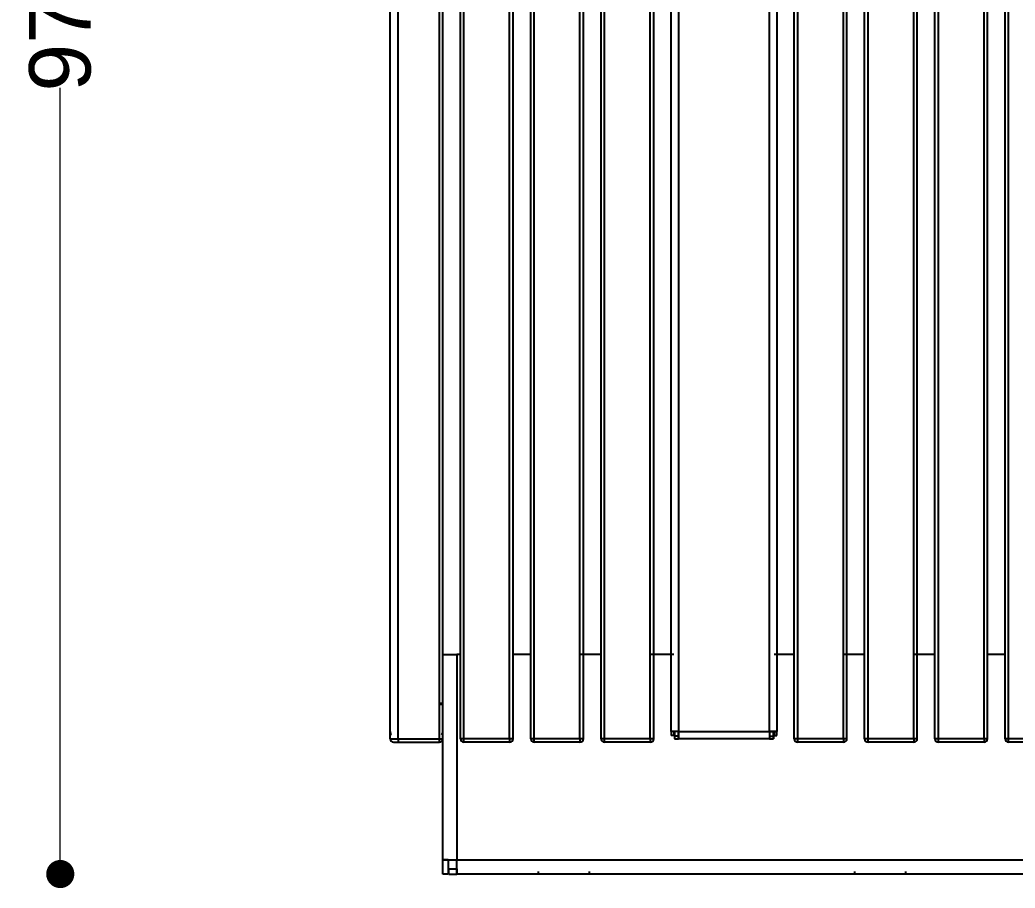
# Model space of a CAD drawing. Header units: millimetres. Extents: x 10366 to 18128, y 24546 to 29685.
# Drawn here: x 11919 to 12485, y 27656 to 28150 of the extents above; entities that cross this region are included whole.
import ezdxf

# ---------------------------------------------------------------- set-up
doc = ezdxf.new("R2010")
doc.units = ezdxf.units.MM
doc.header["$LTSCALE"] = 3
doc.layers.add('DomyÅ›lny', color=7, linetype='Continuous')
doc.styles.get("Standard").update_dxf_attribs({"font": 'arial.ttf'})
doc.dimstyles.new('MATEUSZ', dxfattribs={"dimtxt": 35, "dimasz": 16, "dimexe": 0.18, "dimexo": 0.0625, "dimgap": 0.09, "dimtad": 0, "dimdec": 0, "dimdsep": 46, "dimtxsty": 'Standard', "dimblk": 'DOT', "dimcen": 0.09, "dimse1": 1, "dimse2": 1, "dimadec": 0, "dimazin": 0, "dimtfac": 1, "dimtdec": 0, "dimtofl": 0, "dimtmove": 0, "dimatfit": 3, "dimfxl": 1, "dimtolj": 1, "dimtzin": 0, "dimlwd": 9, "dimlwe": 9, "dimarcsym": 0})

# ---------------------------------------------------------------- blocks, each defined once
blk = doc.blocks.new('_Dot')
at = {"color": 0, "linetype": 'ByBlock', "lineweight": -2}
blk.add_line((-0.5, 0), (-1, 0), dxfattribs=at)
at = {"color": 0, "linetype": 'ByBlock', "const_width": 0.5}
blk.add_lwpolyline([(-0.25, 0, 1), (0.25, 0, 1)], format="xyb", close=True, dxfattribs=at)
blk = doc.blocks.new('*D33')
at = {"color": 0, "lineweight": 9, "transparency": 16777216}
for p, q in [((11941.78, 28619.94), (11941.78, 28188.51)), ((11941.78, 27679.94), (11941.78, 28111.36))]:
    blk.add_line(p, q, dxfattribs=at)
at = {"layer": 'Defpoints', "color": 0, "transparency": 16777216}
for p in [(11941.78, 28635.94), (12139.42, 28635.94), (12159.49, 27663.94)]:
    blk.add_point(p, dxfattribs=at)
at = {"color": 0, "lineweight": 9, "transparency": 16777216, "xscale": 16, "yscale": 16, "zscale": 16}
for p, rotation in [((11941.78, 28635.94), 90), ((11941.78, 27663.94), 270)]:
    blk.add_blockref('_Dot', p, dxfattribs=dict(at, rotation=rotation))
at = {"color": 0, "transparency": 16777216, "insert": (11941.78, 28149.94), "char_height": 35, "attachment_point": 5, "rotation": 90}
blk.add_mtext('\\A1;972', dxfattribs=at)

msp = doc.modelspace()

# ---------------------------------------------------------------- linework, layer by layer
at = {"layer": 'DomyÅ›lny'}
for p, q in [((12129.5, 27740.94), (12129.5, 28446.94)), ((12133.99, 27740.94), (12133.99, 28446.94)), ((12157.5, 27740.94), (12157.5, 28446.94)), ((12159.5, 27740.94), (12159.5, 28446.94)), ((12169.5, 27740.94), (12169.5, 28446.94)), ((12171.5, 27740.94), (12171.5, 28446.94)), ((12197.5, 27740.94), (12197.5, 28446.94)), ((12199.5, 27740.94), (12199.5, 28446.94)), ((12209.5, 27740.94), (12209.5, 28446.94)), ((12211.5, 27740.94), (12211.5, 28446.94)), ((12237.5, 27740.94), (12237.5, 28446.94)), ((12239.5, 27740.94), (12239.5, 28446.94)), ((12249.5, 27740.94), (12249.5, 28446.94)), ((12251.5, 27740.94), (12251.5, 28446.94)), ((12277.5, 27740.94), (12277.5, 28446.94)), ((12279.5, 27740.94), (12279.5, 28446.94)), ((12359.48, 27740.94), (12359.48, 28446.94)), ((12361.48, 27740.94), (12361.48, 28446.94)), ((12387.48, 27740.94), (12387.48, 28446.94)), ((12389.48, 27740.94), (12389.48, 28446.94)), ((12399.48, 27740.94), (12399.48, 28446.94)), ((12401.48, 27740.94), (12401.48, 28446.94)), ((12427.48, 27740.94), (12427.48, 28446.94)), ((12429.48, 27740.94), (12429.48, 28446.94)), ((12439.48, 27740.94), (12439.48, 28446.94)), ((12441.48, 27740.94), (12441.48, 28446.94)), ((12467.48, 27740.94), (12467.48, 28446.94)), ((12469.48, 27740.94), (12469.48, 28446.94)), ((12479.48, 27740.94), (12479.48, 28446.94)), ((12481.48, 27740.94), (12481.48, 28446.94)), ((12289.49, 27745.07), (12289.49, 28441.81)), ((12293.62, 28441.81), (12293.62, 27745.07)), ((12345.36, 27745.07), (12345.36, 28441.81)), ((12349.49, 28441.81), (12349.49, 27745.07)), ((12159.49, 27671.96), (12159.49, 27788.94)), ((12169.5, 27788.94), (12167.51, 27788.94)), ((12167.51, 27788.94), (12167.51, 27671.96)), ((12209.5, 27788.94), (12199.5, 27788.94)), ((12249.5, 27788.94), (12237.5, 27788.94)), ((12290.99, 27788.94), (12277.5, 27788.94)), ((12359.48, 27788.94), (12347.99, 27788.94)), ((12399.48, 27788.94), (12387.48, 27788.94)), ((12439.48, 27788.94), (12427.48, 27788.94)), ((12479.48, 27788.94), (12469.48, 27788.94)), ((12159.49, 27760.94), (12157.99, 27760.94)), ((12159.49, 27760.35), (12157.99, 27760.35)), ((12290.99, 27745.07), (12289.49, 27745.07)), ((12289.49, 27745.07), (12289.49, 27742.79)), ((12290.99, 27745.07), (12290.99, 27742.79)), ((12293.62, 27745.07), (12345.36, 27745.07)), ((12347.99, 27745.07), (12349.49, 27745.07)), ((12347.99, 27745.07), (12347.99, 27742.79)), ((12349.49, 27742.79), (12349.49, 27745.07)), ((12133.99, 27740.94), (12157.5, 27740.94)), ((12197.5, 27740.94), (12171.5, 27740.94)), ((12237.5, 27740.94), (12211.5, 27740.94)), ((12277.5, 27740.94), (12251.5, 27740.94)), ((12290.99, 27742.79), (12289.49, 27742.79)), ((12293.62, 27742.44), (12291.34, 27742.44)), ((12291.34, 27742.44), (12291.34, 27740.94)), ((12291.34, 27740.94), (12293.62, 27740.94)), ((12293.62, 27742.44), (12293.62, 27740.94)), ((12345.36, 27740.94), (12293.62, 27740.94)), ((12345.36, 27742.44), (12347.64, 27742.44)), ((12345.36, 27742.44), (12345.36, 27740.94)), ((12345.36, 27740.94), (12347.64, 27740.94)), ((12347.64, 27742.44), (12347.64, 27740.94)), ((12347.99, 27742.79), (12349.49, 27742.79)), ((12387.48, 27740.94), (12361.48, 27740.94)), ((12427.48, 27740.94), (12401.48, 27740.94)), ((12467.48, 27740.94), (12441.48, 27740.94)), ((12507.48, 27740.94), (12481.48, 27740.94)), ((12133.99, 27738.94), (12157.5, 27738.94)), ((12197.5, 27738.94), (12171.5, 27738.94)), ((12237.5, 27738.94), (12211.5, 27738.94)), ((12277.5, 27738.94), (12251.5, 27738.94)), ((12387.48, 27738.94), (12361.48, 27738.94)), ((12427.48, 27738.94), (12401.48, 27738.94)), ((12467.48, 27738.94), (12441.48, 27738.94)), ((12507.48, 27738.94), (12481.48, 27738.94)), ((12159.49, 27663.94), (12159.49, 27671.96)), ((12162.49, 27671.96), (12159.49, 27671.96)), ((12162.49, 27671.96), (12162.49, 27663.94)), ((12167.51, 27671.96), (13171.47, 27671.96)), ((12167.51, 27665.7), (12167.51, 27671.96)), ((12162.99, 27666.94), (12167.51, 27666.94)), ((12162.99, 27663.94), (12162.99, 27666.94)), ((12167.51, 27666.94), (12167.51, 27663.94)), ((12162.49, 27663.94), (12159.49, 27663.94)), ((12162.99, 27663.94), (12167.51, 27663.94)), ((13171.47, 27663.94), (12167.51, 27663.94))]:
    msp.add_line(p, q, dxfattribs=at)
for points in [[(12159.49, 27788.94, 0), (12159.49, 27788.94, 0), (12159.49, 27788.94, 0), (12159.49, 27788.94, 0), (12159.49, 27788.94, 0), (12159.49, 27788.94, 0), (12159.49, 27788.94, 0), (12159.49, 27788.94, 0), (12159.49, 27788.94, 0), (12159.49, 27788.94, 0), (12159.49, 27788.94, 0), (12159.49, 27788.94, 0), (12159.49, 27788.94, 0), (12159.51, 27788.94, 0), (12159.55, 27788.94, 0), (12159.75, 27788.94, 0), (12161.77, 27788.94, 0), (12167.51, 27788.94, 0)], [(12293.62, 27745.07, 0), (12289.49, 27745.07, 0)], [(12293.62, 27745.07, 0), (12290.99, 27745.07, 0)], [(12291.34, 27745.07, 0), (12291.34, 27740.94, 0)], [(12291.34, 27745.07, 0), (12291.34, 27742.44, 0)], [(12293.62, 27740.94, 0), (12293.62, 27740.94, 0), (12293.62, 27740.94, 0), (12293.62, 27740.94, 0), (12293.62, 27740.94, 0), (12293.62, 27740.94, 0), (12293.62, 27740.94, 0), (12293.62, 27740.94, 0), (12293.62, 27740.94, 0), (12293.62, 27740.94, 0), (12293.62, 27740.94, 0), (12293.62, 27740.94, 0), (12293.62, 27740.94, 0), (12293.62, 27740.95, 0), (12293.62, 27740.97, 0), (12293.62, 27741.07, 0), (12293.62, 27742.11, 0), (12293.62, 27745.07, 0)], [(12293.62, 27745.07, 0), (12293.62, 27742.44, 0)], [(12345.36, 27745.07, 0), (12345.36, 27740.94, 0)], [(12345.36, 27745.07, 0), (12345.36, 27742.44, 0)], [(12345.36, 27745.07, 0), (12347.99, 27745.07, 0)], [(12349.49, 27745.07, 0), (12349.49, 27745.07, 0), (12349.49, 27745.07, 0), (12349.49, 27745.07, 0), (12349.49, 27745.07, 0), (12349.49, 27745.07, 0), (12349.49, 27745.07, 0), (12349.49, 27745.07, 0), (12349.49, 27745.07, 0), (12349.49, 27745.07, 0), (12349.49, 27745.07, 0), (12349.49, 27745.07, 0), (12349.48, 27745.07, 0), (12349.46, 27745.07, 0), (12349.37, 27745.07, 0), (12348.98, 27745.07, 0), (12345.36, 27745.07, 0)], [(12347.64, 27745.07, 0), (12347.64, 27742.44, 0)], [(12347.64, 27740.94, 0), (12347.64, 27740.94, 0), (12347.64, 27740.94, 0), (12347.64, 27740.94, 0), (12347.64, 27740.94, 0), (12347.64, 27740.94, 0), (12347.64, 27740.94, 0), (12347.64, 27740.94, 0), (12347.64, 27740.94, 0), (12347.64, 27740.94, 0), (12347.64, 27740.94, 0), (12347.64, 27740.94, 0), (12347.64, 27740.94, 0), (12347.64, 27740.95, 0), (12347.64, 27740.97, 0), (12347.64, 27741.06, 0), (12347.64, 27741.45, 0), (12347.64, 27745.07, 0)], [(12129.5, 27740.94, 0), (12129.5, 27740.94, 0), (12129.5, 27740.94, 0), (12129.5, 27740.94, 0), (12129.5, 27740.94, 0), (12129.5, 27740.94, 0), (12129.5, 27740.94, 0), (12129.5, 27740.94, 0), (12129.5, 27740.94, 0), (12129.5, 27740.94, 0), (12129.5, 27740.94, 0), (12129.5, 27740.94, 0), (12129.5, 27740.94, 0), (12129.51, 27740.94, 0), (12129.53, 27740.94, 0), (12129.63, 27740.94, 0), (12130.06, 27740.94, 0), (12133.99, 27740.94, 0)], [(12133.99, 27740.94, 0), (12133.99, 27738.94, 0)], [(12157.5, 27740.94, 0), (12159.5, 27740.94, 0)], [(12157.5, 27738.94, 0), (12157.5, 27738.94, 0), (12157.5, 27738.94, 0), (12157.5, 27738.94, 0), (12157.5, 27738.94, 0), (12157.5, 27738.94, 0), (12157.5, 27738.94, 0), (12157.5, 27738.94, 0), (12157.5, 27738.94, 0), (12157.5, 27738.94, 0), (12157.5, 27738.94, 0), (12157.5, 27738.94, 0), (12157.5, 27738.94, 0), (12157.5, 27738.94, 0), (12157.5, 27738.95, 0), (12157.5, 27739, 0), (12157.5, 27739.19, 0), (12157.5, 27740.94, 0)], [(12171.5, 27740.94, 0), (12169.5, 27740.94, 0)], [(12171.5, 27738.94, 0), (12171.5, 27738.94, 0), (12171.5, 27738.94, 0), (12171.5, 27738.94, 0), (12171.5, 27738.94, 0), (12171.5, 27738.94, 0), (12171.5, 27738.94, 0), (12171.5, 27738.94, 0), (12171.5, 27738.94, 0), (12171.5, 27738.94, 0), (12171.5, 27738.94, 0), (12171.5, 27738.94, 0), (12171.5, 27738.94, 0), (12171.5, 27738.94, 0), (12171.5, 27738.95, 0), (12171.5, 27739, 0), (12171.5, 27739.19, 0), (12171.5, 27740.94, 0)], [(12197.5, 27740.94, 0), (12197.5, 27738.94, 0)], [(12199.5, 27740.94, 0), (12199.5, 27740.94, 0), (12199.5, 27740.94, 0), (12199.5, 27740.94, 0), (12199.5, 27740.94, 0), (12199.5, 27740.94, 0), (12199.5, 27740.94, 0), (12199.5, 27740.94, 0), (12199.5, 27740.94, 0), (12199.5, 27740.94, 0), (12199.5, 27740.94, 0), (12199.5, 27740.94, 0), (12199.5, 27740.94, 0), (12199.49, 27740.94, 0), (12199.44, 27740.94, 0), (12199.26, 27740.94, 0), (12197.5, 27740.94, 0)], [(12211.5, 27740.94, 0), (12209.5, 27740.94, 0)], [(12211.5, 27738.94, 0), (12211.5, 27738.94, 0), (12211.5, 27738.94, 0), (12211.5, 27738.94, 0), (12211.5, 27738.94, 0), (12211.5, 27738.94, 0), (12211.5, 27738.94, 0), (12211.5, 27738.94, 0), (12211.5, 27738.94, 0), (12211.5, 27738.94, 0), (12211.5, 27738.94, 0), (12211.5, 27738.94, 0), (12211.5, 27738.94, 0), (12211.5, 27738.94, 0), (12211.5, 27738.95, 0), (12211.5, 27739, 0), (12211.5, 27739.19, 0), (12211.5, 27740.94, 0)], [(12239.5, 27740.94, 0), (12239.5, 27740.94, 0), (12239.5, 27740.94, 0), (12239.5, 27740.94, 0), (12239.5, 27740.94, 0), (12239.5, 27740.94, 0), (12239.5, 27740.94, 0), (12239.5, 27740.94, 0), (12239.5, 27740.94, 0), (12239.5, 27740.94, 0), (12239.5, 27740.94, 0), (12239.5, 27740.94, 0), (12239.5, 27740.94, 0), (12239.49, 27740.94, 0), (12239.44, 27740.94, 0), (12239.26, 27740.94, 0), (12237.5, 27740.94, 0)], [(12237.5, 27740.94, 0), (12237.5, 27738.94, 0)], [(12251.5, 27740.94, 0), (12249.5, 27740.94, 0)], [(12251.5, 27738.94, 0), (12251.5, 27738.94, 0), (12251.5, 27738.94, 0), (12251.5, 27738.94, 0), (12251.5, 27738.94, 0), (12251.5, 27738.94, 0), (12251.5, 27738.94, 0), (12251.5, 27738.94, 0), (12251.5, 27738.94, 0), (12251.5, 27738.94, 0), (12251.5, 27738.94, 0), (12251.5, 27738.94, 0), (12251.5, 27738.94, 0), (12251.5, 27738.94, 0), (12251.5, 27738.95, 0), (12251.5, 27739, 0), (12251.5, 27739.19, 0), (12251.5, 27740.94, 0)], [(12277.5, 27740.94, 0), (12277.5, 27738.94, 0)], [(12279.5, 27740.94, 0), (12279.5, 27740.94, 0), (12279.5, 27740.94, 0), (12279.5, 27740.94, 0), (12279.5, 27740.94, 0), (12279.5, 27740.94, 0), (12279.5, 27740.94, 0), (12279.5, 27740.94, 0), (12279.5, 27740.94, 0), (12279.5, 27740.94, 0), (12279.5, 27740.94, 0), (12279.5, 27740.94, 0), (12279.5, 27740.94, 0), (12279.5, 27740.94, 0), (12279.49, 27740.94, 0), (12279.44, 27740.94, 0), (12279.26, 27740.94, 0), (12277.5, 27740.94, 0)], [(12361.48, 27740.94, 0), (12359.48, 27740.94, 0)], [(12361.48, 27738.94, 0), (12361.48, 27738.94, 0), (12361.48, 27738.94, 0), (12361.48, 27738.94, 0), (12361.48, 27738.94, 0), (12361.48, 27738.94, 0), (12361.48, 27738.94, 0), (12361.48, 27738.94, 0), (12361.48, 27738.94, 0), (12361.48, 27738.94, 0), (12361.48, 27738.94, 0), (12361.48, 27738.94, 0), (12361.48, 27738.94, 0), (12361.48, 27738.94, 0), (12361.48, 27738.95, 0), (12361.48, 27739, 0), (12361.48, 27739.19, 0), (12361.48, 27740.94, 0)], [(12387.48, 27740.94, 0), (12387.48, 27738.94, 0)], [(12389.48, 27740.94, 0), (12389.48, 27740.94, 0), (12389.48, 27740.94, 0), (12389.48, 27740.94, 0), (12389.48, 27740.94, 0), (12389.48, 27740.94, 0), (12389.48, 27740.94, 0), (12389.48, 27740.94, 0), (12389.48, 27740.94, 0), (12389.48, 27740.94, 0), (12389.48, 27740.94, 0), (12389.48, 27740.94, 0), (12389.48, 27740.94, 0), (12389.46, 27740.94, 0), (12389.42, 27740.94, 0), (12389.23, 27740.94, 0), (12387.48, 27740.94, 0)], [(12401.48, 27740.94, 0), (12399.48, 27740.94, 0)], [(12401.48, 27738.94, 0), (12401.48, 27738.94, 0), (12401.48, 27738.94, 0), (12401.48, 27738.94, 0), (12401.48, 27738.94, 0), (12401.48, 27738.94, 0), (12401.48, 27738.94, 0), (12401.48, 27738.94, 0), (12401.48, 27738.94, 0), (12401.48, 27738.94, 0), (12401.48, 27738.94, 0), (12401.48, 27738.94, 0), (12401.48, 27738.94, 0), (12401.48, 27738.94, 0), (12401.48, 27738.95, 0), (12401.48, 27739, 0), (12401.48, 27739.19, 0), (12401.48, 27740.94, 0)], [(12427.48, 27740.94, 0), (12427.48, 27738.94, 0)], [(12429.48, 27740.94, 0), (12429.48, 27740.94, 0), (12429.48, 27740.94, 0), (12429.48, 27740.94, 0), (12429.48, 27740.94, 0), (12429.48, 27740.94, 0), (12429.48, 27740.94, 0), (12429.48, 27740.94, 0), (12429.48, 27740.94, 0), (12429.48, 27740.94, 0), (12429.48, 27740.94, 0), (12429.48, 27740.94, 0), (12429.48, 27740.94, 0), (12429.46, 27740.94, 0), (12429.42, 27740.94, 0), (12429.23, 27740.94, 0), (12427.48, 27740.94, 0)], [(12441.48, 27740.94, 0), (12439.48, 27740.94, 0)], [(12441.48, 27738.94, 0), (12441.48, 27738.94, 0), (12441.48, 27738.94, 0), (12441.48, 27738.94, 0), (12441.48, 27738.94, 0), (12441.48, 27738.94, 0), (12441.48, 27738.94, 0), (12441.48, 27738.94, 0), (12441.48, 27738.94, 0), (12441.48, 27738.94, 0), (12441.48, 27738.94, 0), (12441.48, 27738.94, 0), (12441.48, 27738.94, 0), (12441.48, 27738.94, 0), (12441.48, 27738.95, 0), (12441.48, 27739, 0), (12441.48, 27739.19, 0), (12441.48, 27740.94, 0)], [(12467.48, 27740.94, 0), (12467.48, 27738.94, 0)], [(12469.48, 27740.94, 0), (12469.48, 27740.94, 0), (12469.48, 27740.94, 0), (12469.48, 27740.94, 0), (12469.48, 27740.94, 0), (12469.48, 27740.94, 0), (12469.48, 27740.94, 0), (12469.48, 27740.94, 0), (12469.48, 27740.94, 0), (12469.48, 27740.94, 0), (12469.48, 27740.94, 0), (12469.48, 27740.94, 0), (12469.48, 27740.94, 0), (12469.46, 27740.94, 0), (12469.42, 27740.94, 0), (12469.23, 27740.94, 0), (12467.48, 27740.94, 0)], [(12481.48, 27740.94, 0), (12479.48, 27740.94, 0)], [(12481.48, 27738.94, 0), (12481.48, 27738.94, 0), (12481.48, 27738.94, 0), (12481.48, 27738.94, 0), (12481.48, 27738.94, 0), (12481.48, 27738.94, 0), (12481.48, 27738.94, 0), (12481.48, 27738.94, 0), (12481.48, 27738.94, 0), (12481.48, 27738.94, 0), (12481.48, 27738.94, 0), (12481.48, 27738.94, 0), (12481.48, 27738.94, 0), (12481.48, 27738.94, 0), (12481.48, 27738.95, 0), (12481.48, 27739, 0), (12481.48, 27739.19, 0), (12481.48, 27740.94, 0)], [(12131.5, 27738.94, 0), (12131.5, 27738.94, 0), (12131.5, 27738.94, 0), (12131.5, 27738.94, 0), (12131.5, 27738.94, 0), (12131.5, 27738.94, 0), (12131.5, 27738.94, 0), (12131.5, 27738.94, 0), (12131.5, 27738.94, 0), (12131.5, 27738.94, 0), (12131.5, 27738.94, 0), (12131.5, 27738.94, 0), (12131.5, 27738.94, 0), (12131.51, 27738.94, 0), (12131.52, 27738.94, 0), (12131.57, 27738.94, 0), (12131.81, 27738.94, 0), (12133.99, 27738.94, 0)], [(12159.49, 27671.96, 0), (12159.49, 27671.96, 0), (12159.49, 27671.96, 0), (12159.49, 27671.96, 0), (12159.49, 27671.96, 0), (12159.49, 27671.96, 0), (12159.49, 27671.96, 0), (12159.49, 27671.96, 0), (12159.49, 27671.96, 0), (12159.49, 27671.96, 0), (12159.49, 27671.96, 0), (12159.49, 27671.96, 0), (12159.49, 27671.96, 0), (12159.5, 27671.96, 0), (12159.55, 27671.96, 0), (12159.72, 27671.96, 0), (12160.48, 27671.96, 0), (12167.51, 27671.96, 0)], [(12167.51, 27665.7, 0), (12167.51, 27671.96, 0)], [(12167.51, 27663.94, 0), (12167.51, 27663.94, 0), (12167.51, 27663.94, 0), (12167.51, 27663.94, 0), (12167.51, 27663.94, 0), (12167.51, 27663.94, 0), (12167.51, 27663.94, 0), (12167.51, 27663.94, 0), (12167.51, 27663.94, 0), (12167.51, 27663.94, 0), (12167.51, 27663.94, 0), (12167.51, 27663.94, 0), (12167.51, 27663.95, 0), (12167.51, 27663.98, 0), (12167.51, 27664.13, 0), (12167.51, 27665.7, 0)], [(12213.99, 27663.94, 0), (12213.99, 27663.94, 0), (12213.99, 27663.94, 0), (12213.99, 27663.94, 0), (12213.99, 27663.94, 0), (12213.99, 27663.94, 0), (12213.99, 27663.94, 0), (12213.99, 27663.94, 0), (12213.99, 27663.94, 0), (12213.99, 27663.94, 0), (12213.99, 27663.94, 0), (12213.99, 27663.94, 0), (12213.99, 27663.94, 0), (12213.99, 27663.94, 0), (12213.99, 27663.95, 0), (12213.99, 27663.97, 0), (12213.99, 27664.08, 0), (12213.99, 27664.56, 0), (12213.99, 27665.4, 0)], [(12242.99, 27663.94, 0), (12242.99, 27663.94, 0), (12242.99, 27663.94, 0), (12242.99, 27663.94, 0), (12242.99, 27663.94, 0), (12242.99, 27663.94, 0), (12242.99, 27663.94, 0), (12242.99, 27663.94, 0), (12242.99, 27663.94, 0), (12242.99, 27663.94, 0), (12242.99, 27663.94, 0), (12242.99, 27663.94, 0), (12242.99, 27663.94, 0), (12242.99, 27663.94, 0), (12242.99, 27663.95, 0), (12242.99, 27663.97, 0), (12242.99, 27664.08, 0), (12242.99, 27664.56, 0), (12242.99, 27665.4, 0)], [(12393.99, 27663.94, 0), (12393.99, 27663.94, 0), (12393.99, 27663.94, 0), (12393.99, 27663.94, 0), (12393.99, 27663.94, 0), (12393.99, 27663.94, 0), (12393.99, 27663.94, 0), (12393.99, 27663.94, 0), (12393.99, 27663.94, 0), (12393.99, 27663.94, 0), (12393.99, 27663.94, 0), (12393.99, 27663.94, 0), (12393.99, 27663.94, 0), (12393.99, 27663.94, 0), (12393.99, 27663.95, 0), (12393.99, 27663.97, 0), (12393.99, 27664.08, 0), (12393.99, 27664.56, 0), (12393.99, 27665.4, 0)], [(12422.99, 27663.94, 0), (12422.99, 27663.94, 0), (12422.99, 27663.94, 0), (12422.99, 27663.94, 0), (12422.99, 27663.94, 0), (12422.99, 27663.94, 0), (12422.99, 27663.94, 0), (12422.99, 27663.94, 0), (12422.99, 27663.94, 0), (12422.99, 27663.94, 0), (12422.99, 27663.94, 0), (12422.99, 27663.94, 0), (12422.99, 27663.94, 0), (12422.99, 27663.94, 0), (12422.99, 27663.95, 0), (12422.99, 27663.97, 0), (12422.99, 27664.08, 0), (12422.99, 27664.56, 0), (12422.99, 27665.4, 0)]]:
    msp.add_polyline3d(points, dxfattribs=at)
for centre, radius, start, end in [((12133.62, 27745.07), 4.13, 180, 209.6139), ((12157.49, 27744.79), 2, 315, 0), ((12157.49, 27744.79), 2, 315, 0), ((12155.36, 27745.07), 4.13, 332.0655, 0), ((12131.5, 27740.94), 2, 180, 270), ((12157.5, 27740.94), 2, 270, 0), ((12171.5, 27740.94), 2, 180, 270), ((12197.5, 27740.94), 2, 270, 0), ((12211.5, 27740.94), 2, 180, 270), ((12237.5, 27740.94), 2, 270, 0), ((12251.5, 27740.94), 2, 180, 270), ((12277.5, 27740.94), 2, 270, 0), ((12361.48, 27740.94), 2, 180, 270), ((12387.48, 27740.94), 2, 270, 0), ((12401.48, 27740.94), 2, 180, 270), ((12427.48, 27740.94), 2, 270, 0), ((12441.48, 27740.94), 2, 180, 270), ((12467.48, 27740.94), 2, 270, 0), ((12481.48, 27740.94), 2, 180, 270)]:
    msp.add_arc(centre, radius, start, end, dxfattribs=at)

# ---------------------------------------------------------------- dimensions: what is measured, and where the dimension line sits
dim = msp.add_linear_dim(base=(11941.78, 28635.94), p1=(12159.49, 27663.94), p2=(12139.42, 28635.94), angle=90, dimstyle='MATEUSZ')
dim.commit()
dim.dimension.update_dxf_attribs({"geometry": '*D33', "text_midpoint": (11941.78, 28149.94)})

doc.saveas('drawing.dxf')
